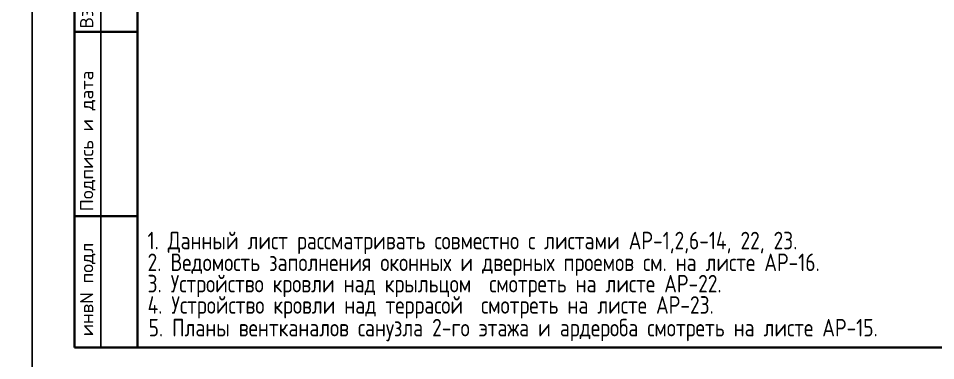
# Model space of a CAD drawing. Extents: x -12289450 to -10763036, y -7834513 to -6150123.
# Drawn here: x -11172718 to -11159650, y -7694349 to -7689466 of the extents above; entities that cross this region are included whole.
import ezdxf

# ---------------------------------------------------------------- set-up
doc = ezdxf.new("R2010")
doc.units = 0
doc.header["$LTSCALE"] = 25
for name, color, linetype in [('003-ТЕКСТ', 7, 'Continuous'), ('Annotation - Text', 7, 'Continuous'), ('ArchiCAD', 7, 'Continuous'), ('Новое', 51, 'Continuous')]:
    doc.layers.add(name, color=color, linetype=linetype)
doc.styles.add('GOST 2.304', font='cs_gost2304.shx')
doc.styles.add('SIMP701', font='simplex701.shx')

msp = doc.modelspace()

# ---------------------------------------------------------------- linework, layer by layer
at = {"layer": 'ArchiCAD', "color": 7, "linetype": 'Continuous', "lineweight": 35}
for p, q in [((-11171918.8, -7687786.3), (-11171918.8, -7694161.2)), ((-11171918.9, -7689661.2), (-11171018.9, -7689661.2)), ((-11171918.9, -7692286.2), (-11171018.9, -7692286.2)), ((-11171918.9, -7694161.2), (-11171018.9, -7694161.2))]:
    msp.add_line(p, q, dxfattribs=at)
msp.add_lwpolyline([(-11171018.9, -7672636.3), (-11141394, -7672636.3), (-11141394, -7694161.2), (-11171018.9, -7694161.2)], close=True, dxfattribs=at)
msp.add_lwpolyline([(-11171018.9, -7672636.3), (-11141394, -7672636.3), (-11141394, -7694161.2), (-11171018.9, -7694161.2)], close=True, dxfattribs=at)
at = {"layer": 'Новое', "color": 7, "linetype": 'Continuous'}
msp.add_line((-11171543.8, -7687786.3), (-11171543.8, -7694161.2), dxfattribs=at)
for points in [[(-11204018.7, -7672261.3), (-11172518.9, -7672261.3), (-11172518.9, -7694536.2), (-11204018.7, -7694536.2)], [(-11204018.7, -7672261.3), (-11172518.9, -7672261.3), (-11172518.9, -7694536.2), (-11204018.7, -7694536.2)], [(-11172518.9, -7672261.3), (-11141019, -7672261.3), (-11141019, -7694536.2), (-11172518.9, -7694536.2)], [(-11172518.9, -7672261.3), (-11141019, -7672261.3), (-11141019, -7694536.2), (-11172518.9, -7694536.2)]]:
    msp.add_lwpolyline(points, close=True, dxfattribs=at)

# ---------------------------------------------------------------- texts
at = {"layer": '003-ТЕКСТ', "lineweight": 30, "style": 'SIMP701'}
for s, height, p in [('Взам инв N', 187.5, (-11171650.2, -7689612.9)), ('Подпись и дата', 187.497, (-11171650.2, -7692218.2)), ('инвN подл', 187.5, (-11171650.2, -7694001.6))]:
    msp.add_text(s, height=height, rotation=90, dxfattribs=at).set_placement(p)
at = {"layer": 'Annotation - Text', "color": 0, "lineweight": 25, "style": 'GOST 2.304'}
for s, p in [('1. Данный лист рассматривать совместно с листами АР-1,2,6-14, 22, 23.', (-11170876.4, -7692760.5)), ('2. Ведомость заполнения оконных и дверных проемов см. на листе АР-16.', (-11170876.4, -7693070.9)), ('3. Устройство кровли над крыльцом  смотреть на листе АР-22.', (-11170876.4, -7693375)), ('4. Устройство кровли над террасой  смотреть на листе АР-23.', (-11170876.4, -7693679.2)), ('5. Планы вентканалов санузла 2-го этажа и ардероба смотреть на листе АР-15.', (-11170861.3, -7694002.7))]:
    msp.add_text(s, height=250, dxfattribs=at).set_placement(p)

doc.saveas('drawing.dxf')
